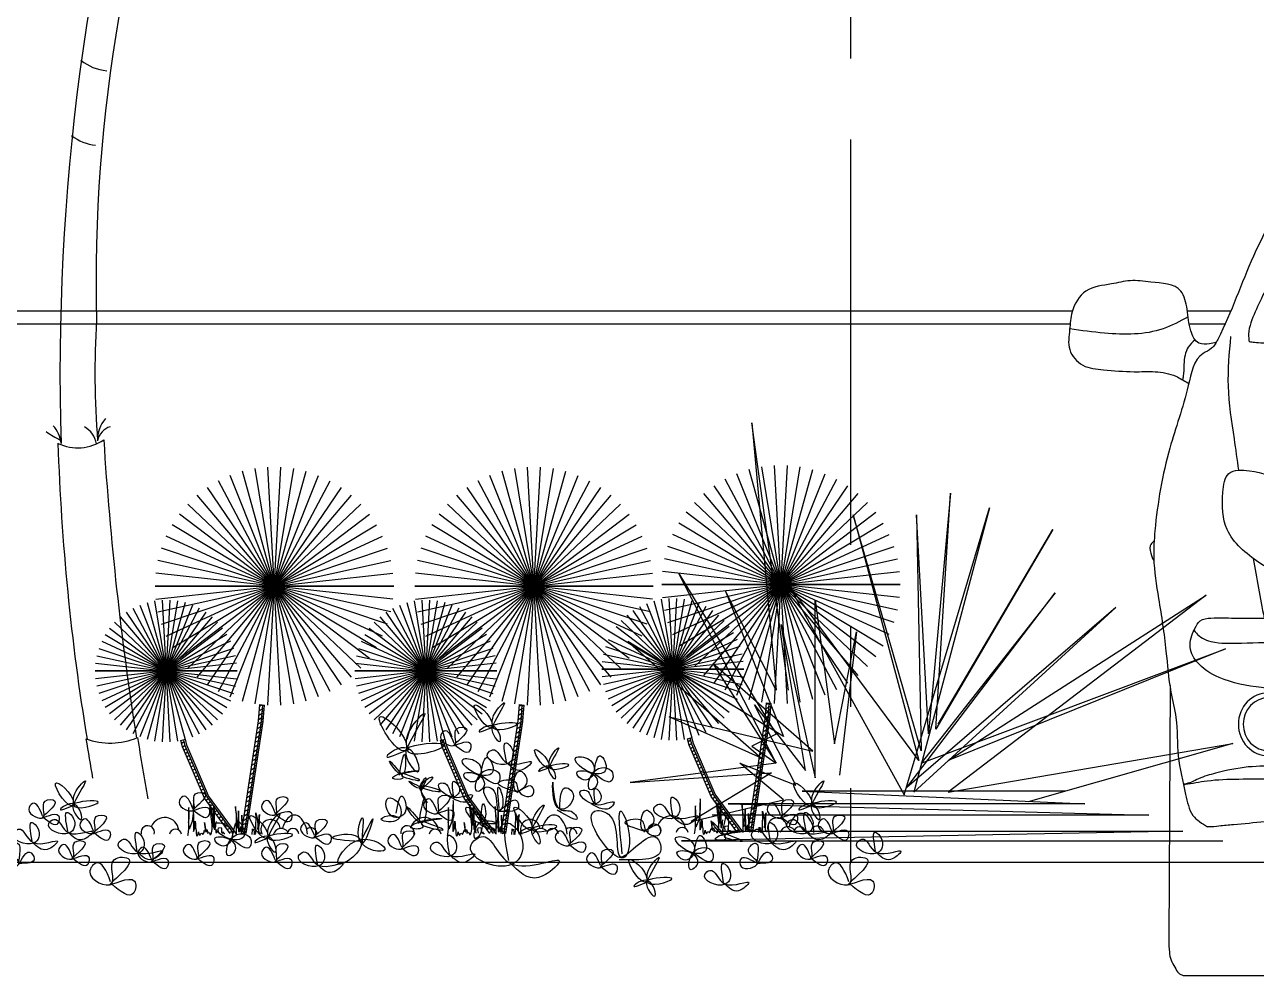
# Model space of a CAD drawing. Extents: x 915 to 2178, y -798 to 165.
# Drawn here: x 1310.155 to 1312.055, y -746.205 to -744.738 of the extents above; entities that cross this region are included whole.
import ezdxf

# ---------------------------------------------------------------- set-up
doc = ezdxf.new("R2010")
doc.units = 0
doc.header["$LTSCALE"] = 0.5
doc.header["$MEASUREMENT"] = 0
doc.linetypes.add('CENTER', pattern=[2, 1.25, -0.25, 0.25, -0.25])
doc.layers.get('0').update_dxf_attribs({"linetype": 'CONTINUOUS'})
for name, color, linetype in [('AUTOS', 125, 'CONTINUOUS'), ('EJES', 125, 'CENTER'), ('MOBILIARIO', 125, 'CONTINUOUS'), ('muro_facahda', 33, 'CONTINUOUS'), ('VEG', 64, 'CONTINUOUS'), ('VEGETACION', 64, 'CONTINUOUS')]:
    doc.layers.add(name, color=color, linetype=linetype)

# ---------------------------------------------------------------- blocks, each defined once
blk = doc.blocks.new('PL10')
at = {"end_tangent": (0.707388, 0.706825)}
for points in [[(-0.4352, 0.4781), (-0.4352, 0.5308), (-0.3613, 0.6311), (-0.4326, 0.4886), (-0.4379, 0.4781), (-0.554, 0.6126), (-0.4379, 0.4886), (-0.4379, 0.4807), (-0.2795, 0.4913), (-0.4247, 0.486), (-0.4352, 0.4807), (-0.3904, 0.3805), (-0.4326, 0.4807), (-0.5224, 0.4464), (-0.4247, 0.4781)], [(-0.069, 0.5749), (-0.069, 0.6101), (-0.0197, 0.6769), (-0.0672, 0.5819), (-0.0707, 0.5749), (-0.1482, 0.6646), (-0.0707, 0.5819), (-0.0707, 0.5766), (0.0349, 0.5837), (-0.0619, 0.5802), (-0.069, 0.5766), (-0.039, 0.5098), (-0.0672, 0.5766), (-0.127, 0.5538), (-0.0619, 0.5749)], [(0.1742, 0.4018), (0.1742, 0.43), (0.2137, 0.4834), (0.1756, 0.4075), (0.1728, 0.4018), (0.1109, 0.4736), (0.1728, 0.4075), (0.1728, 0.4033), (0.2573, 0.4089), (0.1799, 0.4061), (0.1742, 0.4033), (0.1982, 0.3498), (0.1756, 0.4033), (0.1278, 0.385), (0.1799, 0.4018)], [(1.2999, 0.2405), (1.2999, 0.2757), (1.3492, 0.3425), (1.3017, 0.2476), (1.2982, 0.2405), (1.2207, 0.3302), (1.2982, 0.2476), (1.2982, 0.2423), (1.4038, 0.2493), (1.307, 0.2458), (1.2999, 0.2423), (1.3299, 0.1755), (1.3017, 0.2423), (1.2419, 0.2194), (1.307, 0.2405)], [(0.1014, 0.1372), (0.1014, 0.1724), (0.1507, 0.2392), (0.1032, 0.1442), (0.0996, 0.1372), (0.0222, 0.2269), (0.0996, 0.1442), (0.0996, 0.139), (0.2052, 0.146), (0.1084, 0.1425), (0.1014, 0.139), (0.1313, 0.0721), (0.1032, 0.139), (0.0433, 0.1161), (0.1084, 0.1372)], [(-1.0302, 0.1007), (-1.0302, 0.1359), (-0.981, 0.2027), (-1.0285, 0.1078), (-1.032, 0.1007), (-1.1094, 0.1904), (-1.032, 0.1078), (-1.032, 0.1025), (-0.9264, 0.1095), (-1.0232, 0.106), (-1.0302, 0.1025), (-1.0003, 0.0357), (-1.0285, 0.1025), (-1.0883, 0.0796), (-1.0232, 0.1007)], [(0.5942, -0.0877), (0.5942, -0.0526), (0.6435, 0.0143), (0.596, -0.0807), (0.5924, -0.0877), (0.515, 0.002), (0.5924, -0.0807), (0.5924, -0.086), (0.698, -0.0789), (0.6012, -0.0825), (0.5942, -0.086), (0.6241, -0.1528), (0.596, -0.086), (0.5361, -0.1088), (0.6012, -0.0877)]]:
    blk.add_spline(points, degree=3, dxfattribs=at)
for points in [[(-0.2337, 0.5017), (-0.2761, 0.5548), (-0.2931, 0.5293), (-0.2315, 0.4954), (-0.2231, 0.5654), (-0.1806, 0.5654), (-0.2358, 0.4932), (-0.1657, 0.5038), (-0.1678, 0.4699), (-0.2315, 0.4954)], [(-0.0104, 0.4239), (-0.0104, 0.5045), (0.0151, 0.4769), (-0.004, 0.4154), (-0.0911, 0.4578), (-0.0698, 0.4748), (-0.0061, 0.4175), (0.0979, 0.4218), (0.0533, 0.3878), (-0.0083, 0.4196)], [(-0.4685, 0.3669), (-0.4452, 0.4539), (-0.4579, 0.3691), (-0.511, 0.4263), (-0.4707, 0.3839), (-0.4558, 0.3521), (-0.4961, 0.3521), (-0.4579, 0.3754), (-0.3878, 0.3839), (-0.46, 0.3669), (-0.3836, 0.3436), (-0.4558, 0.3754)], [(-0.1188, 0.3741), (-0.0912, 0.442), (-0.0679, 0.3826), (-0.1252, 0.3678), (-0.1974, 0.4335), (-0.1401, 0.4251), (-0.1209, 0.3657), (-0.1634, 0.3381), (-0.1931, 0.3678), (-0.1316, 0.3678), (-0.1082, 0.3147), (-0.1316, 0.2956), (-0.1209, 0.372), (-0.0403, 0.3699), (-0.0424, 0.3359), (-0.1188, 0.3657)], [(0.3654, 0.3818), (0.393, 0.4497), (0.4164, 0.3902), (0.3591, 0.3754), (0.2869, 0.4412), (0.3442, 0.4327), (0.3633, 0.3733), (0.3208, 0.3457), (0.2911, 0.3754), (0.3527, 0.3754), (0.3761, 0.3224), (0.3527, 0.3033), (0.3633, 0.3796), (0.444, 0.3775), (0.4419, 0.3436), (0.3654, 0.3733)], [(0.0391, 0.2927), (-0.0437, 0.3351), (0.0264, 0.3394), (0.0455, 0.2927), (0.1049, 0.2842), (0.0986, 0.3182), (0.0327, 0.2969), (0.0455, 0.3839), (0.0773, 0.3479), (0.0349, 0.2906)], [(-0.3809, 0.3183), (-0.3554, 0.3544), (-0.3766, 0.3119), (-0.4276, 0.3395), (-0.3745, 0.314), (-0.2938, 0.2992), (-0.383, 0.3098), (-0.3788, 0.3013), (-0.3512, 0.2483), (-0.3745, 0.3183), (-0.3278, 0.3586), (-0.3788, 0.2992)], [(-0.2362, 0.2782), (-0.2341, 0.3398), (-0.2107, 0.3079), (-0.2362, 0.274), (-0.2978, 0.3292), (-0.2744, 0.3313), (-0.2341, 0.2719), (-0.1555, 0.2782), (-0.1661, 0.2613), (-0.2532, 0.274)], [(-0.0408, 0.2231), (-0.043, 0.3143), (-0.026, 0.2634), (-0.0387, 0.2146), (-0.1003, 0.3143), (-0.0706, 0.3079), (-0.043, 0.2167), (0.0335, 0.257), (0.042, 0.2379), (-0.0472, 0.2103)], [(0.2182, 0.2252), (0.2479, 0.3122), (0.2713, 0.2952), (0.2416, 0.2231), (0.2182, 0.221), (0.1885, 0.3355), (0.2203, 0.2188), (0.2734, 0.2082), (0.2925, 0.1828), (0.2076, 0.2167)], [(-1.3531, 0.2221), (-1.3956, 0.2751), (-1.4126, 0.2497), (-1.351, 0.2157), (-1.3425, 0.2857), (-1.3, 0.2857), (-1.3552, 0.2136), (-1.2852, 0.2242), (-1.2873, 0.1903), (-1.351, 0.2157)], [(-1.0003, 0.2038), (-1.0427, 0.2569), (-1.0597, 0.2314), (-0.9981, 0.1975), (-0.9896, 0.2675), (-0.9472, 0.2675), (-1.0024, 0.1954), (-0.9323, 0.206), (-0.9344, 0.172), (-0.9981, 0.1975)], [(-0.4825, 0.204), (-0.457, 0.2761), (-0.4443, 0.2082), (-0.4995, 0.1891), (-0.5165, 0.2676), (-0.4782, 0.2528), (-0.4846, 0.17), (-0.5462, 0.1785), (-0.5037, 0.1934), (-0.4698, 0.1849)], [(-0.3857, 0.1589), (-0.3577, 0.2633), (-0.373, 0.1615), (-0.4367, 0.2302), (-0.3883, 0.1793), (-0.3705, 0.1411), (-0.4189, 0.1411), (-0.373, 0.1691), (-0.2889, 0.1793), (-0.3756, 0.1589), (-0.2838, 0.1309), (-0.3705, 0.1691)], [(-0.3063, 0.2103), (-0.3487, 0.2634), (-0.3657, 0.2379), (-0.3041, 0.204), (-0.2956, 0.274), (-0.2532, 0.274), (-0.3084, 0.2019), (-0.2383, 0.2125), (-0.2404, 0.1785), (-0.3041, 0.204)], [(0.3701, 0.2478), (0.3722, 0.3093), (0.3956, 0.2775), (0.3701, 0.2435), (0.3085, 0.2987), (0.3319, 0.3008), (0.3722, 0.2414), (0.4508, 0.2478), (0.4402, 0.2308), (0.3531, 0.2435)], [(0.7026, 0.1915), (0.7026, 0.2721), (0.7281, 0.2445), (0.709, 0.183), (0.622, 0.2254), (0.6432, 0.2424), (0.7069, 0.1851), (0.8109, 0.1893), (0.7663, 0.1554), (0.7048, 0.1872)], [(1.1656, 0.1917), (1.1232, 0.2447), (1.1062, 0.2193), (1.1678, 0.1853), (1.1763, 0.2553), (1.2187, 0.2553), (1.1635, 0.1832), (1.2336, 0.1938), (1.2315, 0.1599), (1.1678, 0.1853)], [(-0.1204, 0.1647), (-0.1076, 0.2432), (-0.1076, 0.1711), (-0.1204, 0.1626), (-0.1841, 0.2263), (-0.114, 0.1626), (-0.1437, 0.0947), (-0.1161, 0.1669), (-0.0524, 0.1584), (-0.1246, 0.1584), (-0.0567, 0.1287), (-0.1161, 0.1626)], [(0.4862, 0.0292), (0.4819, 0.2117), (0.5159, 0.1099), (0.4904, 0.0123), (0.3673, 0.2117), (0.4267, 0.199), (0.4819, 0.0165), (0.6348, 0.0971), (0.6518, 0.0589), (0.4735, 0.0038)], [(0.5829, 0.1247), (0.5001, 0.1672), (0.5702, 0.1714), (0.5893, 0.1247), (0.6488, 0.1162), (0.6424, 0.1502), (0.5766, 0.129), (0.5893, 0.216), (0.6212, 0.1799), (0.5787, 0.1226)], [(-1.185, 0.0989), (-1.1574, 0.1668), (-1.134, 0.1074), (-1.1914, 0.0925), (-1.2636, 0.1583), (-1.2062, 0.1498), (-1.1871, 0.0904), (-1.2296, 0.0628), (-1.2593, 0.0925), (-1.1977, 0.0925), (-1.1744, 0.0395), (-1.1977, 0.0204), (-1.1871, 0.0968), (-1.1064, 0.0947), (-1.1085, 0.0607), (-1.185, 0.0904)], [(-0.8325, 0.1075), (-0.8749, 0.1605), (-0.8919, 0.1351), (-0.8303, 0.1011), (-0.8218, 0.1711), (-0.7794, 0.1711), (-0.8346, 0.099), (-0.7645, 0.1096), (-0.7666, 0.0757), (-0.8303, 0.1011)], [(-0.6356, 0.0815), (-0.7533, 0.1006), (-0.6451, 0.1006), (-0.6324, 0.0815), (-0.7279, -0.0141), (-0.6324, 0.091), (-0.5306, 0.0464), (-0.6388, 0.0878), (-0.626, 0.1834), (-0.626, 0.0751), (-0.5815, 0.177), (-0.6324, 0.0878)], [(0, 0), (0, 0.1612), (0.051, 0.1061), (0.0127, -0.017), (-0.1614, 0.0679), (-0.1189, 0.1018), (0.0085, -0.0127), (0.2166, -0.0042), (0.1274, -0.0721), (0.0042, -0.0085)], [(0.9137, 0.1061), (0.9371, 0.1931), (0.9244, 0.1082), (0.8713, 0.1655), (0.9116, 0.1231), (0.9265, 0.0912), (0.8861, 0.0912), (0.9244, 0.1146), (0.9944, 0.1231), (0.9222, 0.1061), (0.9987, 0.0828), (0.9265, 0.1146)], [(1.1212, 0.0834), (1.1212, 0.1641), (1.1467, 0.1365), (1.1276, 0.075), (1.0405, 0.1174), (1.0618, 0.1344), (1.1255, 0.0771), (1.2295, 0.0813), (1.1849, 0.0474), (1.1233, 0.0792)], [(1.2733, 0.126), (1.2733, 0.2066), (1.2988, 0.179), (1.2797, 0.1175), (1.1926, 0.1599), (1.2139, 0.1769), (1.2776, 0.1196), (1.3816, 0.1239), (1.337, 0.0899), (1.2754, 0.1218)], [(1.3847, 0.1248), (1.3422, 0.1779), (1.3252, 0.1524), (1.3868, 0.1185), (1.3953, 0.1885), (1.4378, 0.1885), (1.3825, 0.1163), (1.4526, 0.1269), (1.4505, 0.093), (1.3868, 0.1185)], [(-0.4588, 0.0579), (-0.5012, 0.111), (-0.5182, 0.0855), (-0.4567, 0.0516), (-0.4482, 0.1216), (-0.4057, 0.1216), (-0.4609, 0.0495), (-0.3908, 0.0601), (-0.393, 0.0261), (-0.4567, 0.0516)], [(-0.2538, 0.0287), (-0.2538, 0.1094), (-0.2283, 0.0818), (-0.2474, 0.0202), (-0.3344, 0.0627), (-0.3132, 0.0797), (-0.2495, 0.0224), (-0.1455, 0.0266), (-0.1901, -0.0073), (-0.2516, 0.0245)], [(0.2581, 0.0732), (0.2156, 0.1262), (0.1986, 0.1008), (0.2602, 0.0668), (0.2687, 0.1368), (0.3112, 0.1368), (0.2559, 0.0647), (0.326, 0.0753), (0.3239, 0.0414), (0.2602, 0.0668)], [(0.7948, 0.0395), (0.8224, 0.1074), (0.8457, 0.048), (0.7884, 0.0331), (0.7162, 0.0989), (0.7735, 0.0904), (0.7926, 0.031), (0.7502, 0.0034), (0.7204, 0.0331), (0.782, 0.0331), (0.8054, -0.0199), (0.782, -0.039), (0.7926, 0.0374), (0.8733, 0.0352), (0.8712, 0.0013), (0.7948, 0.031)], [(1.5714, 0.0409), (1.5714, 0.1215), (1.5969, 0.0939), (1.5778, 0.0324), (1.4908, 0.0748), (1.512, 0.0918), (1.5757, 0.0345), (1.6797, 0.0388), (1.6351, 0.0048), (1.5736, 0.0366)], [(-1.5296, 0.0032), (-1.572, 0.0563), (-1.589, 0.0308), (-1.5274, -0.0031), (-1.5189, 0.0669), (-1.4765, 0.0669), (-1.5317, -0.0052), (-1.4616, 0.0054), (-1.4637, -0.0286), (-1.5274, -0.0031)], [(-1.3349, 0.0154), (-1.3773, 0.0684), (-1.3943, 0.043), (-1.3327, 0.009), (-1.3243, 0.079), (-1.2818, 0.079), (-1.337, 0.0069), (-1.2669, 0.0175), (-1.269, -0.0164), (-1.3327, 0.009)], [(-1.0003, 0.0032), (-1.0427, 0.0563), (-1.0597, 0.0308), (-0.9981, -0.0031), (-0.9896, 0.0669), (-0.9472, 0.0669), (-1.0024, -0.0052), (-0.9323, 0.0054), (-0.9344, -0.0286), (-0.9981, -0.0031)], [(-0.8196, -0.0138), (-0.8196, 0.0668), (-0.7941, 0.0392), (-0.8132, -0.0223), (-0.9002, 0.0201), (-0.879, 0.0371), (-0.8153, -0.0202), (-0.7113, -0.0159), (-0.7559, -0.0499), (-0.8174, -0.0181)], [(1.059, -0.0083), (0.9924, 0.0051), (0.9958, -0.0254), (1.0647, -0.0118), (1.0263, 0.0473), (1.0588, 0.0746), (1.0629, -0.0161), (1.1097, 0.037), (1.1299, 0.0097), (1.0647, -0.0118)], [(1.2934, 0.0154), (1.2509, 0.0684), (1.234, 0.043), (1.2955, 0.009), (1.304, 0.079), (1.3465, 0.079), (1.2913, 0.0069), (1.3614, 0.0175), (1.3592, -0.0164), (1.2955, 0.009)], [(0.393, -0.0211), (0.3505, 0.032), (0.3335, 0.0065), (0.3951, -0.0274), (0.4036, 0.0426), (0.4461, 0.0426), (0.3909, -0.0296), (0.4609, -0.019), (0.4588, -0.0529), (0.3951, -0.0274)], [(1.4573, -0.0904), (1.3936, -0.0109), (1.3682, -0.0491), (1.4605, -0.1), (1.4733, 0.005), (1.537, 0.005), (1.4541, -0.1032), (1.5592, -0.0873), (1.5561, -0.1382), (1.4605, -0.1)], [(0.9205, -0.0928), (0.9205, -0.0122), (0.9459, -0.0398), (0.9268, -0.1013), (0.8398, -0.0589), (0.861, -0.0419), (0.9247, -0.0992), (1.0287, -0.095), (0.9842, -0.1289), (0.9226, -0.0971)]]:
    blk.add_spline(points, degree=3)
blk = doc.blocks.new('ArbolAl027')
for centre, radius, start, end in [((6.9282, 1.3505), 7.2061, 163.04829, 181.79767), ((4.7101, 1.6372), 4.874, 158.7468, 181.4606), ((-0.1178, 2.4512), 0.1484, 230.6788, 265.2279), ((-0.1508, 2.2155), 0.1484, 232.4945, 264.4899), ((2.5264, 1.3486), 2.6938, 176.5004, 184.5933), ((-0.3659, 1.1162), 0.092, 5.0966, 44.0061), ((-0.2397, 1.1085), 0.0788, 10.8004, 59.8787), ((-0.0621, 1.1379), 0.0968, 137.9673, 182.9953), ((-0.102, 1.1218), 0.0579, 106.8913, 168.961), ((-0.1957, 1.3209), 0.2025, 231.6444, 246.662), ((-0.2215, 1.2562), 0.1458, 244.5078, 304.2324), ((10.1456, 1.7869), 10.3057, 183.62287, 188.89992), ((6.9389, 1.3616), 7.227, 181.8788, 189.33807), ((-0.119, 0.3999), 0.2234, 249.8549, 292.6817), ((6.9318, 1.3387), 7.2196, 189.15334, 190.15665), ((10.137, 1.816), 10.2983, 189.06309, 190.15665)]:
    blk.add_arc(centre, radius, start, end)
blk = doc.blocks.new('*X250')
at = {"color": 0}
for p, q in [((20.915, 2.116), (20.967, 2.146)), ((20.921, 2.191), (20.964, 2.216)), ((20.893, 1.887), (20.948, 1.919)), ((20.903, 1.965), (20.956, 1.995)), ((20.909, 2.04), (20.961, 2.071)), ((20.869, 1.728), (20.924, 1.76)), ((20.881, 1.808), (20.936, 1.84)), ((19.574, 1.558), (19.619, 1.584)), ((19.59, 1.495), (19.635, 1.521)), ((20.833, 1.491), (20.888, 1.523)), ((20.845, 1.57), (20.9, 1.602)), ((20.857, 1.649), (20.912, 1.681)), ((19.614, 1.437), (19.658, 1.462)), ((19.639, 1.379), (19.683, 1.405)), ((19.664, 1.322), (19.708, 1.347)), ((19.689, 1.264), (19.733, 1.289)), ((20.797, 1.254), (20.852, 1.286)), ((20.809, 1.333), (20.864, 1.365)), ((20.821, 1.412), (20.876, 1.444)), ((19.714, 1.206), (19.757, 1.231)), ((19.739, 1.148), (19.782, 1.173)), ((19.763, 1.09), (19.807, 1.115)), ((20.773, 1.096), (20.828, 1.128)), ((20.785, 1.175), (20.84, 1.207)), ((19.788, 1.032), (19.832, 1.058)), ((19.813, 0.975), (19.857, 1)), ((19.838, 0.917), (19.881, 0.942)), ((19.863, 0.859), (19.906, 0.884)), ((20.736, 0.858), (20.792, 0.89)), ((20.748, 0.937), (20.804, 0.969)), ((20.76, 1.016), (20.816, 1.048)), ((19.887, 0.801), (19.931, 0.826)), ((19.912, 0.743), (19.956, 0.768)), ((19.937, 0.685), (19.981, 0.71)), ((19.962, 0.627), (20.005, 0.653)), ((20.7, 0.621), (20.756, 0.653)), ((20.712, 0.7), (20.768, 0.732)), ((20.724, 0.779), (20.78, 0.811)), ((19.995, 0.574), (20.038, 0.599)), ((20.032, 0.523), (20.075, 0.549)), ((20.069, 0.473), (20.112, 0.498)), ((20.106, 0.422), (20.149, 0.447)), ((20.676, 0.463), (20.732, 0.495)), ((20.688, 0.542), (20.744, 0.574)), ((20.143, 0.371), (20.187, 0.396)), ((20.18, 0.32), (20.224, 0.346)), ((20.217, 0.27), (20.261, 0.295)), ((20.254, 0.219), (20.298, 0.244)), ((20.64, 0.225), (20.696, 0.257)), ((20.652, 0.304), (20.708, 0.336)), ((20.664, 0.383), (20.72, 0.415)), ((20.291, 0.168), (20.335, 0.193)), ((20.329, 0.118), (20.372, 0.143)), ((20.366, 0.067), (20.409, 0.092)), ((20.403, 0.016), (20.446, 0.041)), ((20.616, 0.067), (20.672, 0.099)), ((20.625, 0), (20.659, 0.02)), ((20.628, 0.146), (20.684, 0.178))]:
    blk.add_line(p, q, dxfattribs=at)
blk = doc.blocks.new('*X251')
at = {"color": 0}
for p, q in [((20.967, 2.146), (20.999, 2.164)), ((20.971, 2.191), (21.002, 2.21)), ((20.948, 1.919), (20.981, 1.938)), ((20.953, 1.965), (20.985, 1.983)), ((20.957, 2.01), (20.988, 2.028)), ((20.96, 2.055), (20.992, 2.074)), ((20.964, 2.101), (20.995, 2.119)), ((20.912, 1.681), (20.945, 1.701)), ((20.919, 1.729), (20.953, 1.748)), ((20.927, 1.776), (20.96, 1.796)), ((20.934, 1.824), (20.967, 1.843)), ((20.941, 1.871), (20.974, 1.89)), ((20.883, 1.491), (20.917, 1.511)), ((20.891, 1.539), (20.924, 1.558)), ((20.898, 1.586), (20.931, 1.606)), ((20.905, 1.634), (20.938, 1.653)), ((20.847, 1.254), (20.88, 1.273)), ((20.854, 1.302), (20.888, 1.321)), ((20.862, 1.349), (20.895, 1.368)), ((20.869, 1.397), (20.902, 1.416)), ((20.876, 1.444), (20.909, 1.463)), ((20.818, 1.064), (20.852, 1.083)), ((20.826, 1.112), (20.859, 1.131)), ((20.833, 1.159), (20.866, 1.178)), ((20.84, 1.207), (20.873, 1.226)), ((20.789, 0.874), (20.823, 0.894)), ((20.797, 0.922), (20.83, 0.941)), ((20.804, 0.969), (20.837, 0.989)), ((20.811, 1.017), (20.844, 1.036)), ((20.753, 0.637), (20.787, 0.656)), ((20.761, 0.684), (20.794, 0.704)), ((20.768, 0.732), (20.801, 0.751)), ((20.775, 0.779), (20.808, 0.799)), ((20.782, 0.827), (20.815, 0.846)), ((20.724, 0.447), (20.758, 0.466)), ((20.732, 0.495), (20.765, 0.514)), ((20.739, 0.542), (20.772, 0.561)), ((20.746, 0.59), (20.779, 0.609)), ((20.688, 0.21), (20.722, 0.229)), ((20.696, 0.257), (20.729, 0.276)), ((20.703, 0.305), (20.736, 0.324)), ((20.71, 0.352), (20.743, 0.371)), ((20.717, 0.4), (20.751, 0.419)), ((20.659, 0.02), (20.693, 0.039)), ((20.667, 0.067), (20.7, 0.087)), ((20.674, 0.115), (20.707, 0.134)), ((20.681, 0.162), (20.714, 0.182))]:
    blk.add_line(p, q, dxfattribs=at)
blk = doc.blocks.new('Arbol-1a')
for p, q in [((-0.0341, 0.756), (0.4527, 1.9777)), ((0.4527, 0.756), (-0.0341, 1.9777)), ((0.0334, 0.7333), (0.3852, 2.0004)), ((0.3852, 0.7333), (0.0334, 2.0004)), ((0.1029, 0.718), (0.3157, 2.0157)), ((0.3157, 0.718), (0.1029, 2.0157)), ((0.1737, 0.7103), (0.2449, 2.0234)), ((0.2449, 0.7103), (0.1737, 2.0234)), ((-0.1597, 0.8226), (0.5783, 1.9111)), ((0.5783, 0.8226), (-0.1597, 1.9111)), ((-0.0987, 0.7859), (0.5173, 1.9478)), ((0.5173, 0.7859), (-0.0987, 1.9478)), ((-0.2164, 0.8657), (0.635, 1.868)), ((0.635, 0.8657), (-0.2164, 1.868)), ((-0.2681, 0.9146), (0.6867, 1.819)), ((0.6867, 0.9146), (-0.2681, 1.819)), ((-0.3541, 1.0278), (0.7727, 1.7058)), ((0.7727, 1.0278), (-0.3541, 1.7058)), ((-0.3142, 0.9689), (0.7328, 1.7648)), ((0.7328, 0.9689), (-0.3142, 1.7648)), ((-0.3875, 1.0907), (0.8061, 1.6429)), ((0.8061, 1.0907), (-0.3875, 1.6429)), ((-0.4138, 1.1569), (0.8324, 1.5768)), ((0.8324, 1.1569), (-0.4138, 1.5768)), ((-0.4329, 1.2255), (0.8515, 1.5082)), ((0.8515, 1.2255), (-0.4329, 1.5082)), ((-0.4444, 1.2957), (0.863, 1.4379)), ((0.863, 1.2957), (-0.4444, 1.4379)), ((-0.4482, 1.3668), (0.8668, 1.3668)), ((0.8668, 1.3668), (-0.4482, 1.3668)), ((-0.1682, 1.2231), (-0.6073, 0.5755)), ((-0.6073, 1.2231), (-0.1682, 0.5755)), ((-0.2045, 1.245), (-0.571, 0.5537)), ((-0.571, 1.245), (-0.2045, 0.5537)), ((-0.243, 1.2628), (-0.5326, 0.5359)), ((-0.5326, 1.2628), (-0.243, 0.5359)), ((-0.2831, 1.2763), (-0.4924, 0.5223)), ((-0.4924, 1.2763), (-0.2831, 0.5223)), ((-0.3245, 1.2854), (-0.4511, 0.5132)), ((-0.4511, 1.2854), (-0.3245, 0.5132)), ((-0.3666, 1.29), (-0.4089, 0.5087)), ((-0.4089, 1.29), (-0.3666, 0.5087)), ((-0.1037, 1.1684), (-0.6718, 0.6303)), ((-0.6718, 1.1684), (-0.1037, 0.6303)), ((-0.1345, 1.1975), (-0.641, 0.6011)), ((-0.641, 1.1975), (-0.1345, 0.6011)), ((-0.0525, 1.101), (-0.723, 0.6976)), ((-0.723, 1.101), (-0.0525, 0.6976)), ((-0.0763, 1.1361), (-0.6992, 0.6626)), ((-0.6992, 1.1361), (-0.0763, 0.6626)), ((-0.017, 1.0242), (-0.7585, 0.7744)), ((-0.7585, 1.0242), (-0.017, 0.7744)), ((-0.0327, 1.0636), (-0.7428, 0.735)), ((-0.7428, 1.0636), (-0.0327, 0.735)), ((-0.0057, 0.9834), (-0.7698, 0.8152)), ((-0.7698, 0.9834), (-0.0057, 0.8152)), ((0.0035, 0.8993), (-0.779, 0.8993)), ((-0.779, 0.8993), (0.0035, 0.8993)), ((0.0012, 0.9416), (-0.7767, 0.857)), ((-0.7767, 0.9416), (0.0012, 0.857)), ((0.1219, 0.6253), (0.1288, 0.7142)), ((0.1288, 0.7142), (0.1543, 0.7116)), ((0.1379, 0.6241), (0.1447, 0.7125)), ((0.1475, 0.6233), (0.1543, 0.7116)), ((0.0274, 0.0037), (0.1219, 0.6253)), ((0.0436, 0.0037), (0.1378, 0.6229)), ((0.0533, 0.0037), (0.1472, 0.6214)), ((-0.3063, 0.5167), (-0.2814, 0.5228)), ((-0.2975, 0.4814), (-0.3063, 0.5167)), ((-0.1759, 0.1979), (-0.2975, 0.4814)), ((-0.2823, 0.4865), (-0.2907, 0.5203)), ((-0.1619, 0.2059), (-0.2823, 0.4865)), ((-0.2732, 0.4896), (-0.2815, 0.5228)), ((-0.1535, 0.2107), (-0.2732, 0.4896)), ((-0.0144, 0.0042), (-0.1619, 0.2059)), ((-0.0021, 0.0037), (-0.1535, 0.2107)), ((-0.2629, 0.1463), (-0.264, 0.136)), ((-0.264, 0.136), (-0.2629, 0.1175)), ((-0.2629, 0.0265), (-0.2629, 0.1463)), ((-0.2364, 0.174), (-0.2387, 0.1532)), ((-0.2387, 0.1532), (-0.2387, 0.1279)), ((-0.2352, 0.1774), (-0.2364, 0.1855)), ((-0.2364, 0.1855), (-0.2364, 0.174)), ((-0.2352, 0.129), (-0.2352, 0.1774)), ((-0.0339, 0.0037), (-0.1759, 0.1979)), ((-0.1464, 0.159), (-0.1464, 0.1659)), ((-0.1464, 0.1659), (-0.1418, 0.1429)), ((-0.1453, 0.1452), (-0.1464, 0.159)), ((-0.143, 0.1314), (-0.1453, 0.1452)), ((-0.1418, 0.1429), (-0.1372, 0.1221)), ((-0.1257, 0.1463), (-0.1234, 0.1544)), ((-0.1257, 0.1141), (-0.1257, 0.1463)), ((-0.1234, 0.1544), (-0.1234, 0.091)), ((-0.0046, 0.1463), (-0.0058, 0.1532)), ((-0.0058, 0.1532), (-0.0046, 0.1314)), ((-0.0023, 0.1256), (-0.0046, 0.1463)), ((-0.264, 0.0737), (-0.2652, 0.0657)), ((-0.2629, 0.0899), (-0.264, 0.0737)), ((-0.2629, 0.1175), (-0.2629, 0.0899)), ((-0.2594, 0.03), (-0.2421, 0.0714)), ((-0.2421, 0.0714), (-0.2387, 0.1014)), ((-0.2387, 0.1014), (-0.2352, 0.129)), ((-0.2387, 0.1279), (-0.2375, 0.1002)), ((-0.2375, 0.1002), (-0.2375, 0.0196)), ((-0.2271, 0.0657), (-0.2271, 0.0714)), ((-0.2271, 0.0714), (-0.226, 0.0553)), ((-0.1418, 0.1175), (-0.143, 0.1314)), ((-0.1395, 0.0945), (-0.1418, 0.1175)), ((-0.1361, 0.0691), (-0.1395, 0.0945)), ((-0.1372, 0.1221), (-0.1349, 0.106)), ((-0.1337, 0.0484), (-0.1361, 0.0691)), ((-0.1349, 0.106), (-0.1326, 0.0922)), ((-0.1326, 0.0922), (-0.1314, 0.0807)), ((-0.1314, 0.0807), (-0.1303, 0.0645)), ((-0.1303, 0.0484), (-0.128, 0.068)), ((-0.128, 0.068), (-0.1268, 0.0956)), ((-0.1268, 0.0956), (-0.1257, 0.1141)), ((-0.1234, 0.091), (-0.1222, 0.0726)), ((-0.1222, 0.0726), (-0.1234, 0.0542)), ((-0.113, 0.0553), (-0.1107, 0.0691)), ((-0.0046, 0.1314), (-0.0023, 0.1129)), ((0, 0.1025), (-0.0023, 0.1256)), ((-0.0023, 0.1129), (-0.0023, 0.0968)), ((-0.0023, 0.0968), (-0.0012, 0.0853)), ((-0.0012, 0.0853), (0, 0.0714)), ((0.0012, 0.0841), (0, 0.1025)), ((0, 0.0714), (0, 0.0334)), ((0.0012, 0.0196), (0.0012, 0.0841)), ((0.0069, 0.0518), (0.0081, 0.068)), ((0.0081, 0.068), (0.0104, 0.0841)), ((0.0104, 0.0841), (0.0115, 0.1025)), ((0.0115, 0.1279), (0.0115, 0.083)), ((0.0115, 0.1025), (0.0115, 0.1279)), ((0.0115, 0.083), (0.0127, 0.0645)), ((0.03, 0.1037), (0.0277, 0.0841)), ((0.0277, 0.0841), (0.03, 0.0634)), ((0.0311, 0.0807), (0.03, 0.1037)), ((0.0323, 0.0553), (0.0311, 0.0807)), ((0.1072, 0.1106), (0.1072, 0.1175)), ((0.1072, 0.1175), (0.1107, 0.1014)), ((0.1084, 0.0968), (0.1072, 0.1106)), ((0.1072, 0.0599), (0.1084, 0.0783)), ((0.1084, 0.0783), (0.1084, 0.0968)), ((0.1107, 0.1014), (0.1153, 0.0807)), ((0.1153, 0.0807), (0.1165, 0.0691)), ((0.1165, 0.0691), (0.1188, 0.053)), ((0.1222, 0.0668), (0.1245, 0.0853)), ((0.1268, 0.1083), (0.1245, 0.0887)), ((0.1245, 0.1014), (0.1268, 0.1083)), ((0.1245, 0.0853), (0.1245, 0.1014)), ((0.1245, 0.0887), (0.1245, 0.0611)), ((-0.2652, 0.0657), (-0.264, 0.0588)), ((-0.2652, -0.0012), (-0.264, 0.015)), ((-0.264, 0.0588), (-0.264, 0.0518)), ((-0.264, 0.0518), (-0.2629, 0.0461)), ((-0.264, 0.015), (-0.2629, 0.0265)), ((-0.2629, 0.0461), (-0.2606, 0.0369)), ((-0.2606, 0.0369), (-0.2594, 0.03)), ((-0.2375, 0.0196), (-0.2364, 0.0138)), ((-0.2364, 0.0138), (-0.2294, 0.0334)), ((-0.2294, 0.0334), (-0.2283, 0.0495)), ((-0.2283, 0.0495), (-0.2271, 0.0657)), ((-0.226, 0.0553), (-0.2248, 0.0369)), ((-0.2248, 0.0369), (-0.2225, 0.0207)), ((-0.2225, 0.0207), (-0.2214, 0.0046)), ((-0.2214, 0.0046), (-0.2202, -0.0092)), ((-0.2133, -0.0069), (-0.211, 0.0046)), ((-0.211, 0.0046), (-0.2087, 0.0127)), ((-0.2087, 0.0127), (-0.2064, 0)), ((-0.2064, 0), (-0.2006, -0.0069)), ((-0.2006, -0.0069), (-0.1972, 0.0023)), ((-0.1972, 0.0023), (-0.1902, 0.0058)), ((-0.1902, 0.0058), (-0.1856, -0.0023)), ((-0.1856, -0.0023), (-0.1787, 0.0092)), ((-0.1787, 0.0092), (-0.1776, 0.0207)), ((-0.1776, 0.0207), (-0.1741, 0.0138)), ((-0.1741, 0.0553), (-0.1764, 0.0634)), ((-0.1764, 0.0634), (-0.173, 0.038)), ((-0.1718, 0.0392), (-0.1741, 0.0553)), ((-0.1741, 0.0138), (-0.1706, 0.0277)), ((-0.173, 0.038), (-0.1695, 0.0196)), ((-0.1706, 0.0277), (-0.1718, 0.0392)), ((-0.1695, 0.0196), (-0.166, 0.0104)), ((-0.166, 0.0104), (-0.1626, 0.0253)), ((-0.1626, 0.0253), (-0.1568, 0.0104)), ((-0.1568, 0.0104), (-0.1603, 0.0046)), ((-0.1603, 0.0046), (-0.1522, 0.0081)), ((-0.1522, 0.0081), (-0.1464, 0.0046)), ((-0.1464, 0.0046), (-0.1464, -0.0012)), ((-0.1407, -0.0012), (-0.1372, 0.0069)), ((-0.1372, 0.0069), (-0.1337, 0.0253)), ((-0.1337, 0.0253), (-0.1337, 0.0484)), ((-0.1303, 0.0645), (-0.1303, 0.0484)), ((-0.1234, 0.0542), (-0.1234, 0.0277)), ((-0.1234, 0.0277), (-0.1176, 0.0277)), ((-0.1176, 0.0277), (-0.1141, 0.0415)), ((-0.1141, 0.0415), (-0.113, 0.0553)), ((-0.1118, 0.0253), (-0.1141, 0.0138)), ((-0.1141, 0.0138), (-0.113, 0.0081)), ((-0.113, 0.0081), (-0.1072, 0.0092)), ((-0.1003, 0.023), (-0.0992, 0.0346)), ((-0.0969, 0.0046), (-0.1003, 0.023)), ((-0.0992, 0.0346), (-0.0842, 0.0369)), ((-0.0842, 0.0369), (-0.0819, 0.0311)), ((-0.0819, 0.0311), (-0.0819, 0.0081)), ((-0.0819, 0.0081), (-0.0749, 0.0058)), ((-0.0749, 0.0058), (-0.0738, 0.0127)), ((-0.0738, 0.0127), (-0.0703, 0.0035)), ((-0.0703, 0.0035), (-0.0634, 0.0035)), ((0, 0.0334), (0.0069, 0.0357)), ((0, 0.0058), (0.0012, 0.0196)), ((0, 0), (0, 0.0058)), ((0.0069, 0.0357), (0.0069, 0.0518)), ((0.0127, 0.0507), (0.0115, 0.0369)), ((0.0115, 0.0369), (0.0115, 0.0138)), ((0.0115, 0.0138), (0.0184, 0.015)), ((0.0127, 0.0645), (0.0127, 0.0507)), ((0.0184, 0.015), (0.0208, 0.0288)), ((0.0208, 0.0288), (0.0231, 0.0426)), ((0.0231, 0.0426), (0.0231, 0.0207)), ((0.0231, 0.0207), (0.0265, 0.0127)), ((0.0265, 0.0127), (0.0323, 0.0277)), ((0.03, 0.0634), (0.0311, 0.0403)), ((0.0311, 0.0403), (0.0323, 0.0242)), ((0.0323, 0.0277), (0.0323, 0.0553)), ((0.0323, 0.0242), (0.0346, 0.0127)), ((0.0346, 0.0127), (0.0369, 0.0058)), ((0.0369, 0.0058), (0.038, 0.0012)), ((0.0865, -0.0012), (0.0876, 0.0058)), ((0.0876, 0.0058), (0.0888, 0.0173)), ((0.0888, 0.0173), (0.0888, 0.0288)), ((0.0888, 0.0288), (0.0911, 0.0207)), ((0.0911, 0.0207), (0.0957, 0.0277)), ((0.0957, 0.0277), (0.098, 0.0092)), ((0.098, 0.0092), (0.098, -0.0023)), ((0.098, -0.0023), (0.1015, 0.0046)), ((0.1015, 0.0046), (0.1026, -0.0012)), ((0.1026, -0.0012), (0.1026, 0)), ((0.1061, 0.0035), (0.1072, 0.0207)), ((0.1072, 0.0207), (0.1072, 0.0599)), ((0.1188, 0.053), (0.1188, 0.0253)), ((0.1188, 0.0253), (0.1199, 0.0461)), ((0.1199, 0.0461), (0.1222, 0.0668)), ((0.1234, 0.0472), (0.1222, 0.038)), ((0.1222, 0.038), (0.1222, 0.0184)), ((0.1222, 0.0184), (0.1234, 0.0127)), ((0.1245, 0.0611), (0.1234, 0.0472)), ((0.1234, 0.0127), (0.1245, 0.0058)), ((0.1245, 0.0058), (0.1291, 0.0115)), ((0.1291, 0.0115), (0.1326, 0.0035)), ((0.1326, 0.0035), (0.1291, 0.0035)), ((-0.2675, -0.0069), (-0.2652, -0.0012)), ((-0.2202, -0.0092), (-0.2133, -0.0069)), ((-0.1464, -0.0012), (-0.1407, -0.0012))]:
    blk.add_line(p, q)
for centre, radius, start, end in [((-0.3955, 0.0137), 0.078, 6.39593, 157.87486), ((0.1884, 0.0267), 0.0535, 6.11706, 209.77528), ((0.3823, -0.0028), 0.1331, 133.50722, 165.37034), ((0.3198, 0.0629), 0.0424, 46.49278, 133.50722), ((0.256, -0.0043), 0.1351, 1.73263, 46.49278), ((-0.4885, 0.0096), 0.0367, 345.02795, 193.04414), ((-0.3359, -0.0056), 0.0333, 10.01921, 169.98079), ((0.2467, -0.013), 0.0443, 35.4396, 162.68088), ((0.3123, -0.0015), 0.0327, 6.87777, 177.12138), ((0.4092, -0.0027), 0.0371, 4.38792, 126.10271)]:
    blk.add_arc(centre, radius, start, end)
at = {"xscale": 0.3200000000000001, "yscale": 0.3200000000000001, "zscale": 0.3200000000000001}
for name in ['*X250', '*X251']:
    blk.add_blockref(name, (-6.5665, 0.0037), dxfattribs=at)
blk = doc.blocks.new('PUEGOT-F')
for p, q in [((-0.0977, 0.4471), (-0.0999, 0.054)), ((-0.0779, 0), (0.0779, 0))]:
    blk.add_line(p, q)
at = {"extrusion": (0, 0, -1)}
for major_axis in [(0, 0.0487), (0, 0.041)]:
    blk.add_ellipse((0.0542, 0.3872), major_axis=major_axis, ratio=0.959877, dxfattribs=at)
for points, knots in [([(0.7661, 1.4368), (0.696, 1.4375), (0.5764, 1.4383), (0.417, 1.425), (0.2939, 1.4266), (0.1789, 1.3771), (0.1085, 1.2517), (0.0303, 1.1222), (-0.0045, 1.0183), (-0.0322, 0.9657), (-0.0606, 0.9556), (-0.0721, 0.8906), (-0.1037, 0.8065), (-0.1198, 0.7149), (-0.1248, 0.6367), (-0.1144, 0.5749), (-0.1039, 0.5063), (-0.0995, 0.4444), (-0.0858, 0.3916), (-0.0881, 0.3373), (-0.0754, 0.2885), (-0.0671, 0.2453), (-0.0487, 0.2342), (-0.0403, 0.2291)], [0.013552, 0.013552, 0.013552, 0.013552, 0.223754, 0.371848, 0.493571, 0.591166, 0.727621, 0.897307, 1.03216, 1.048461, 1.063745, 1.116286, 1.213369, 1.337813, 1.377963, 1.438712, 1.517209, 1.5783, 1.616939, 1.673896, 1.731854, 1.765042, 1.792928, 1.792928, 1.792928, 1.792928]), ([(0.1994, 1.3322), (0.1879, 1.3152), (0.1602, 1.2743), (0.1224, 1.2102), (0.0895, 1.1388), (0.0584, 1.072), (0.0317, 1.0244), (0.0221, 0.9908), (0.0235, 0.9808), (0.0243, 0.9768)], [0, 0, 0, 0, 0.0485543, 0.1167518, 0.1751112, 0.2334706, 0.2897739, 0.303926, 0.3133426, 0.3133426, 0.3133426, 0.3133426]), ([(-0.0267, 0.9763), (-0.0301, 0.9754), (-0.0387, 0.9734), (-0.0569, 0.9722), (-0.069, 0.9983), (-0.0705, 1.025), (-0.0795, 1.0667), (-0.1233, 1.068), (-0.1584, 1.0735), (-0.1916, 1.0645), (-0.2297, 1.062), (-0.2507, 1.027), (-0.2523, 0.9952), (-0.2575, 0.9637), (-0.2332, 0.9365), (-0.1955, 0.9337), (-0.1584, 0.9299), (-0.1209, 0.9323), (-0.092, 0.9271), (-0.0763, 0.917), (-0.0696, 0.9133), (-0.0691, 0.913)], [0.0027378, 0.0027378, 0.0027378, 0.0027378, 0.0111738, 0.0244642, 0.0424197, 0.0685724, 0.0917571, 0.1307763, 0.1565781, 0.1803137, 0.2134414, 0.2437287, 0.2650108, 0.2891815, 0.3140568, 0.3403834, 0.3786966, 0.4052316, 0.4315582, 0.4483116, 0.4498065, 0.4498065, 0.4498065, 0.4498065]), ([(-0.0701, 1.0154), (-0.0827, 1.0085), (-0.1223, 0.9873), (-0.1871, 0.9881), (-0.2349, 0.9944), (-0.2527, 0.997)], [0.003114, 0.003114, 0.003114, 0.003114, 0.0373875, 0.1107007, 0.1544864, 0.1544864, 0.1544864, 0.1544864]), ([(-0.0593, 0.9803), (-0.0633, 0.9768), (-0.0737, 0.967), (-0.0771, 0.9451), (-0.0764, 0.9279), (-0.0782, 0.9203), (-0.0787, 0.9185)], [0.00217907, 0.00217907, 0.00217907, 0.00217907, 0.01434144, 0.03609064, 0.05014693, 0.0544985, 0.0544985, 0.0544985, 0.0544985]), ([(-0.0045, 0.9855), (-0.0069, 0.9598), (-0.0118, 0.9069), (-0.0006, 0.8383), (0.0054, 0.7952), (0.0077, 0.7791)], [0, 0, 0, 0, 0.0598968, 0.1233546, 0.1614309, 0.1614309, 0.1614309, 0.1614309]), ([(0.781, 0.9801), (0.7429, 0.9809), (0.6717, 0.9823), (0.5646, 0.9796), (0.4414, 0.9797), (0.3123, 0.9835), (0.1931, 0.9778), (0.1134, 0.9744), (0.0641, 0.9741), (0.0381, 0.9752), (0.0269, 0.9765), (0.0243, 0.9768)], [0, 0, 0, 0, 0.0925869, 0.1731938, 0.2603284, 0.3921239, 0.4869391, 0.5501491, 0.5860921, 0.6068152, 0.6133469, 0.6133469, 0.6133469, 0.6133469]), ([(0.3702, 0.638), (0.3425, 0.6563), (0.2762, 0.6907), (0.18, 0.7332), (0.09, 0.7587), (0.036, 0.7786), (-0.0118, 0.781), (-0.0187, 0.7339), (-0.0162, 0.68), (0.0376, 0.635), (0.1017, 0.5993), (0.19, 0.5928), (0.2763, 0.5912), (0.3486, 0.5911), (0.3832, 0.5916), (0.4071, 0.5902), (0.4054, 0.6102), (0.3915, 0.621), (0.3794, 0.6306), (0.3721, 0.6368), (0.3702, 0.638)], [0, 0, 0, 0, 0.0985455, 0.221033, 0.3149243, 0.372204, 0.4041152, 0.433296, 0.489049, 0.5580542, 0.622947, 0.7082169, 0.8164385, 0.8876854, 0.9165976, 0.9314987, 0.9433618, 0.961103, 0.9827349, 0.9893295, 0.9893295, 0.9893295, 0.9893295]), ([(-0.1225, 0.67), (-0.1257, 0.6671), (-0.1315, 0.6613), (-0.1272, 0.6501), (-0.1249, 0.6426), (-0.1233, 0.6402), (-0.1229, 0.6395)], [0.00046607, 0.00046607, 0.00046607, 0.00046607, 0.00710846, 0.01907511, 0.02397512, 0.02588255, 0.02588255, 0.02588255, 0.02588255]), ([(-0.0595, 0.535), (-0.0572, 0.5395), (-0.0521, 0.5495), (-0.0277, 0.552), (0.0093, 0.5504), (0.094, 0.5517), (0.2406, 0.5485), (0.4508, 0.5496), (0.6274, 0.5506), (0.7286, 0.5491), (0.7465, 0.5488)], [0, 0, 0, 0, 0.0138397, 0.0309158, 0.0668113, 0.128938, 0.2821904, 0.508608, 0.7584958, 0.8122114, 0.8122114, 0.8122114, 0.8122114]), ([(0.769, 0.4364), (0.7165, 0.4365), (0.5587, 0.4366), (0.3516, 0.4348), (0.1614, 0.4285), (0.0556, 0.4416), (-0.0156, 0.4524), (-0.0515, 0.4756), (-0.0682, 0.4994), (-0.0674, 0.5189), (-0.0615, 0.5317), (-0.0595, 0.535)], [0.006418, 0.006418, 0.006418, 0.006418, 0.1339553, 0.3899762, 0.510536, 0.5951069, 0.6492885, 0.6835435, 0.6942694, 0.716574, 0.725322, 0.725322, 0.725322, 0.725322]), ([(-0.0611, 0.5322), (-0.0587, 0.529), (-0.0504, 0.5191), (-0.0235, 0.511), (0.0447, 0.5143), (0.2355, 0.5109), (0.4873, 0.5098), (0.6933, 0.5102), (0.769, 0.5104)], [0.0066579, 0.0066579, 0.0066579, 0.0066579, 0.0160206, 0.0373992, 0.0707136, 0.1829849, 0.499824, 0.6836789, 0.6836789, 0.6836789, 0.6836789]), ([(0.4507, 0.3152), (0.4113, 0.3168), (0.3283, 0.3198), (0.2177, 0.3197), (0.1145, 0.3169), (0.0375, 0.3265), (-0.0202, 0.3142), (-0.0528, 0.3048), (-0.0687, 0.2955), (-0.0769, 0.295), (-0.0774, 0.295)], [0.0212504, 0.0212504, 0.0212504, 0.0212504, 0.1171541, 0.2230975, 0.2900091, 0.3680947, 0.4096542, 0.4317993, 0.4507976, 0.4520061, 0.4520061, 0.4520061, 0.4520061]), ([(0.4643, 0.2978), (0.4274, 0.2984), (0.3484, 0.2997), (0.2404, 0.3009), (0.144, 0.2997), (0.071, 0.3026), (0.0106, 0.3025), (-0.0305, 0.3014), (-0.0579, 0.297), (-0.07, 0.2945), (-0.0763, 0.294), (-0.0772, 0.2939)], [0.0061352, 0.0061352, 0.0061352, 0.0061352, 0.0959132, 0.1981651, 0.2686819, 0.3300477, 0.3758836, 0.4154296, 0.4296904, 0.4432543, 0.445271, 0.445271, 0.445271, 0.445271]), ([(0.769, 0.2402), (0.7236, 0.2402), (0.5873, 0.2401), (0.3851, 0.2407), (0.1902, 0.239), (0.07, 0.2401), (0.0081, 0.2325), (-0.0204, 0.2308), (-0.0334, 0.2284), (-0.0397, 0.229), (-0.0404, 0.2292)], [0.0105385, 0.0105385, 0.0105385, 0.0105385, 0.1208126, 0.3419925, 0.5018369, 0.5947881, 0.6339962, 0.6526753, 0.6657976, 0.6675284, 0.6675284, 0.6675284, 0.6675284]), ([(-0.0999, 0.054), (-0.0997, 0.048), (-0.0995, 0.0378), (-0.0973, 0.0231), (-0.0906, 0.0132), (-0.0859, 0.0033), (-0.0804, 0.0008), (-0.0779, 0)], [0, 0, 0, 0, 0.0140995, 0.02396038, 0.03382909, 0.04223821, 0.04840269, 0.04840269, 0.04840269, 0.04840269])]:
    blk.add_open_spline(points, degree=3, knots=knots)
blk.add_open_spline([(0.0301, 0.643), (0.0356, 0.6125), (0.0413, 0.582), (0.047, 0.5515)], degree=3)
blk = doc.blocks.new('ARBUSTO1')
at = {"layer": 'VEG'}
for p, q in [((469.5408, -96.2812), (469.5072, -96.0355)), ((469.5072, -96.0355), (469.5296, -96.2812)), ((469.6896, -96.1001), (469.6695, -96.3213)), ((469.6762, -96.3168), (469.6896, -96.1001)), ((469.6628, -96.3369), (469.6002, -96.1202)), ((469.6002, -96.1202), (469.6605, -96.3458)), ((469.6471, -96.3771), (469.7254, -96.1135)), ((469.7254, -96.1135), (469.6561, -96.3749)), ((469.6695, -96.3213), (469.6583, -96.1202)), ((469.6583, -96.1202), (469.6628, -96.3369)), ((469.7835, -96.1336), (469.6762, -96.3168)), ((469.6784, -96.3123), (469.7835, -96.1336)), ((469.5296, -96.3482), (469.4402, -96.1739)), ((469.4402, -96.1739), (469.5296, -96.3214)), ((469.5296, -96.2812), (469.4827, -96.1896)), ((469.4827, -96.1896), (469.5363, -96.3236)), ((469.6605, -96.3458), (469.5398, -96.1828)), ((469.5398, -96.1828), (469.6471, -96.3771)), ((469.5654, -96.3616), (469.5654, -96.1985)), ((469.5654, -96.1985), (469.5832, -96.3303)), ((469.6494, -96.3704), (469.7857, -96.1917)), ((469.7857, -96.1917), (469.6628, -96.3481)), ((469.6874, -96.3458), (469.9243, -96.1939)), ((469.9243, -96.1939), (469.6874, -96.3749)), ((469.8416, -96.2051), (469.6494, -96.3704)), ((469.6561, -96.3749), (469.8416, -96.2051)), ((469.5564, -96.3549), (469.5341, -96.2208)), ((469.5341, -96.2208), (469.5654, -96.3616)), ((469.5832, -96.3303), (469.6034, -96.2275)), ((469.6034, -96.2275), (469.5877, -96.3593)), ((469.5363, -96.3236), (469.3932, -96.2365)), ((469.3932, -96.2365), (469.5162, -96.3437)), ((469.6628, -96.3481), (469.9422, -96.2431)), ((469.9422, -96.2431), (469.6874, -96.3458)), ((469.5631, -96.337), (469.4715, -96.2566)), ((469.4715, -96.2566), (469.5296, -96.3482)), ((469.5475, -96.3683), (469.5095, -96.2946)), ((469.5095, -96.2946), (469.5564, -96.3549)), ((469.5162, -96.3437), (469.4312, -96.3057)), ((469.4312, -96.3057), (469.5631, -96.337)), ((469.5296, -96.3214), (469.5072, -96.3325)), ((469.5072, -96.3325), (469.5296, -96.3482)), ((469.6874, -96.3749), (469.9489, -96.3302)), ((469.9489, -96.3302), (469.7611, -96.3838)), ((469.5296, -96.3482), (469.3955, -96.366)), ((469.5363, -96.3817), (469.4961, -96.3482)), ((469.4961, -96.3482), (469.5475, -96.3683)), ((469.3955, -96.366), (469.5251, -96.3571)), ((469.5251, -96.3571), (469.4514, -96.4018)), ((469.4514, -96.4018), (469.5363, -96.3817)), ((469.7952, -96.3738), (469.5533, -96.3738)), ((469.5533, -96.3738), (469.8129, -96.3856)), ((469.8129, -96.3856), (469.4854, -96.3856)), ((469.4854, -96.3856), (469.8719, -96.3959)), ((469.8719, -96.3959), (469.4706, -96.3959)), ((469.9029, -96.4106), (469.4426, -96.4195)), ((469.4751, -96.4106), (469.9029, -96.4106)), ((469.4426, -96.4195), (469.9398, -96.4195))]:
    blk.add_line(p, q, dxfattribs=at)

msp = doc.modelspace()

# ---------------------------------------------------------------- linework, layer by layer
at = {"layer": 'EJES'}
msp.add_line((1311.429, -733.9158), (1311.429, -746.03), dxfattribs=at)
at = {"layer": 'MOBILIARIO'}
for p, q in [((1309.204, -745.18), (1311.771, -745.18)), ((1311.9481, -745.18), (1312.0152, -745.18)), ((1309.204, -745.2), (1311.7676, -745.2)), ((1311.951, -745.2), (1312.0065, -745.2))]:
    msp.add_line(p, q, dxfattribs=at)
at = {"layer": 'muro_facahda'}
msp.add_line((1308.004, -746.03), (1327.971, -746.03), dxfattribs=at)

# ---------------------------------------------------------------- block references
at = {"layer": 'AUTOS'}
msp.add_blockref('PUEGOT-F', (1312.0195, -746.2047), dxfattribs=at)
at = {"layer": 'VEGETACION', "ltscale": 5, "xscale": 0.4876184219003702, "yscale": 0.4876184219003702, "zscale": 0.4876184219003702}
msp.add_blockref('ArbolAl027', (1310.3452, -745.9326, 0.0003), dxfattribs=at)
at = {"layer": 'VEGETACION'}
for name, p, xscale, yscale, zscale in [('ARBUSTO1', (522.9278, -584.0994), 1.679098559795023, 1.679098559795023, 1.679098559795023), ('PL10', (1309.7632, -746.0278), 0.3600000000000136, 0.3600000000000136, 0.3600000000000136), ('PL10', (1310.9018, -746.0278), 0.3600000000000136, 0.3600000000000136, 0.3600000000000136)]:
    msp.add_blockref(name, p, dxfattribs=dict(at, xscale=xscale, yscale=yscale, zscale=zscale))
at = {"layer": 'VEGETACION', "ltscale": 0.5, "xscale": 0.2797536892244529, "yscale": 0.2797536892244529, "zscale": 0.2797536892244529}
for p in [(1311.2631, -745.9843), (1310.4818, -745.9869), (1310.8822, -745.9869)]:
    msp.add_blockref('Arbol-1a', p, dxfattribs=at)

doc.saveas('drawing.dxf')
